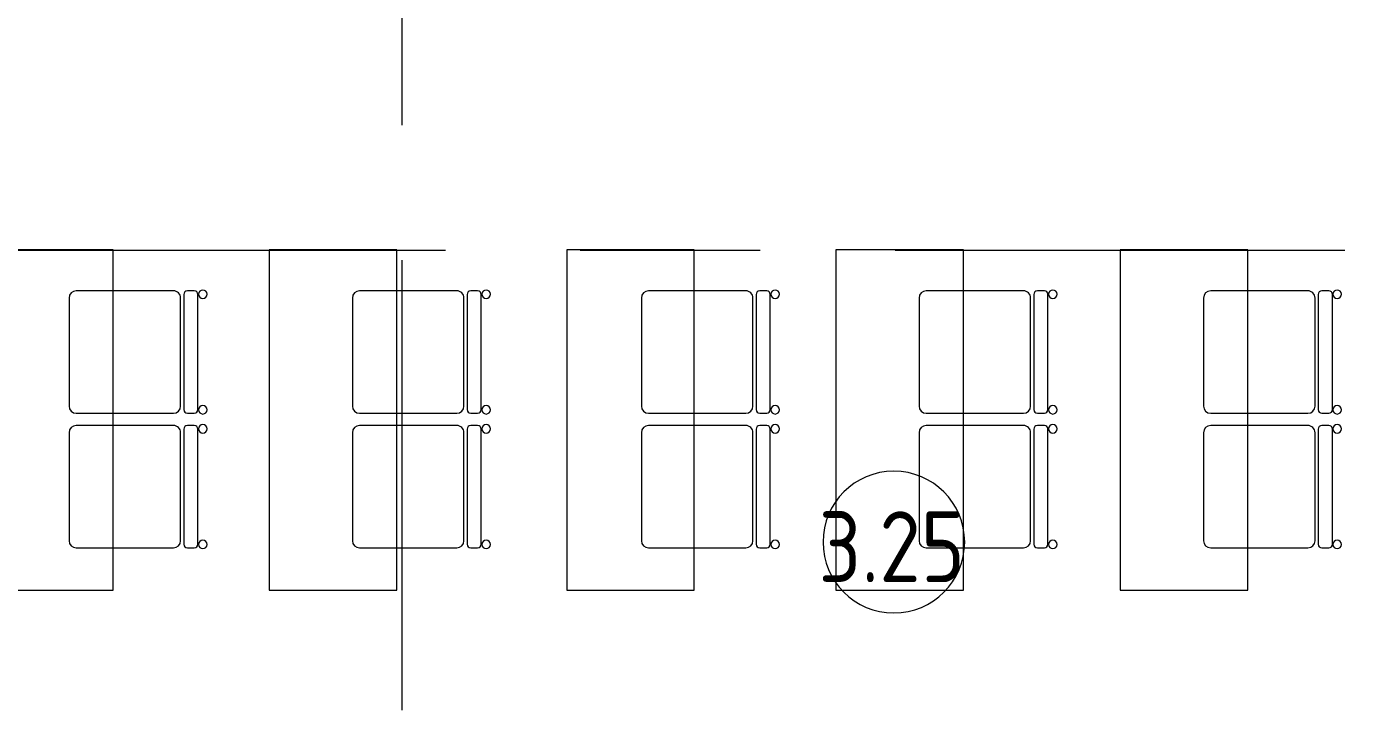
# Model space of a CAD drawing. Header units: millimetres. Extents: x 88814 to 144585, y -2434 to 12280.
# Drawn here: x 93335 to 98059, y 2002 to 4388 of the extents above; entities that cross this region are included whole.
import ezdxf

# ---------------------------------------------------------------- set-up
doc = ezdxf.new("R2010")
doc.units = ezdxf.units.MM
doc.linetypes.add('Осевая', pattern=[3175, 635, -476.25, 1587.5, -476.25])
for name, color, linetype, lineweight in [('A-AREA-IDEN', 7, 'Continuous', 9), ('Оси', 7, 'Continuous', 9), ('Оси-2', 7, 'Осевая', 9)]:
    doc.layers.add(name, color=color, linetype=linetype, lineweight=lineweight)
doc.layers.add('I-FURN-1', color=7, linetype='Continuous', lineweight=9, true_color=0xf0f0f0)
doc.styles.add('GOST Common', font='GOST_Common.ttf', dxfattribs={"width": 0.9, "height": 250})

# ---------------------------------------------------------------- blocks, each defined once
blk = doc.blocks.new('Стол базовый прямоугольный - 1_88-26291934-План разверток пом_3_25_ Этаж 3')
at = {"layer": 'I-FURN-1'}
for p, q in [((600, 225), (-600, 225)), ((-600, 225), (-600, -225)), ((600, -225), (600, 225)), ((-600, -225), (600, -225))]:
    blk.add_line(p, q, dxfattribs=at)
blk = doc.blocks.new('M_Стул-Breuer - 1_87-V5-План разверток пом_3_25_ Этаж 3')
at = {"layer": 'I-FURN-1'}
for p, q in [((190.5, 241.3), (-190.5, 241.3)), ((-215.9, 215.9), (-215.9, 85)), ((215.9, 85), (215.9, 215.9)), ((-215.9, 85), (-215.9, -127)), ((215.9, -127), (215.9, 85)), ((-215.9, -176.2), (-215.9, -200.8)), ((203.2, -163.5), (-203.2, -163.5)), ((-190.5, -152.4), (190.5, -152.4)), ((215.9, -200.8), (215.9, -176.2)), ((-203.2, -213.5), (203.2, -213.5))]:
    blk.add_line(p, q, dxfattribs=at)
for centre, radius, start, end in [((-190.5, 215.9), 25.4, 90, 180), ((190.5, 215.9), 25.4, 0, 90), ((-190.5, -127), 25.4, 180, 270), ((190.5, -127), 25.4, 270, 360), ((-203.2, -176.2), 12.7, 90, 180), ((203.2, -176.2), 12.7, 360, 90), ((-203.5, -230.6), 15.1, 360, 180), ((-203.5, -230.6), 15.1, 180, 360), ((-203.2, -200.8), 12.7, 180, 270), ((203.7, -230.6), 15.1, 360, 180), ((203.7, -230.6), 15.1, 180, 360), ((203.2, -200.8), 12.7, 270, 360)]:
    blk.add_arc(centre, radius, start, end, dxfattribs=at)
blk = doc.blocks.new('M_Стул-Breuer - 1_87-V6-План разверток пом_3_25_ Этаж 3')
at = {"layer": 'I-FURN-1'}
for p, q in [((190.5, 241.3), (-190.5, 241.3)), ((-215.9, 215.9), (-215.9, 55)), ((215.9, 55), (215.9, 215.9)), ((-215.9, 55), (-215.9, -127)), ((215.9, -127), (215.9, 55)), ((-215.9, -176.2), (-215.9, -200.8)), ((203.2, -163.5), (-203.2, -163.5)), ((-190.5, -152.4), (190.5, -152.4)), ((215.9, -200.8), (215.9, -176.2)), ((-203.2, -213.5), (203.2, -213.5))]:
    blk.add_line(p, q, dxfattribs=at)
for centre, radius, start, end in [((-190.5, 215.9), 25.4, 90, 180), ((190.5, 215.9), 25.4, 0, 90), ((-190.5, -127), 25.4, 180, 270), ((190.5, -127), 25.4, 270, 360), ((-203.2, -176.2), 12.7, 90, 180), ((203.2, -176.2), 12.7, 360, 90), ((-203.5, -230.6), 15.1, 360, 180), ((-203.5, -230.6), 15.1, 180, 360), ((-203.2, -200.8), 12.7, 180, 270), ((203.7, -230.6), 15.1, 360, 180), ((203.7, -230.6), 15.1, 180, 360), ((203.2, -200.8), 12.7, 270, 360)]:
    blk.add_arc(centre, radius, start, end, dxfattribs=at)
blk = doc.blocks.new('Марка_Помещения - Номер-25198446-План разверток пом_3_25_ Этаж 3')
at = {"layer": 'A-AREA-IDEN'}
for start, end in [(360, 180), (180, 360)]:
    blk.add_arc((0, 0), 2.5, start, end, dxfattribs=at)

msp = doc.modelspace()

# ---------------------------------------------------------------- linework, layer by layer
at = {"layer": 'Оси'}
msp.add_line((94660, 4274.4), (94660, 6774.4), dxfattribs=at)
at = {"layer": 'Оси-2'}
for p, q in [((94660, 865.7), (94660, 4274.4)), ((92113.6, 3600), (99197.8, 3600))]:
    msp.add_line(p, q, dxfattribs=at)

# ---------------------------------------------------------------- block references
at = {"layer": 'A-AREA-IDEN', "xscale": 99.99999999999993, "yscale": 99.99999999999993, "zscale": 99.99999999999993}
msp.add_blockref('Марка_Помещения - Номер-25198446-План разверток пом_3_25_ Этаж 3', (96395.1, 2570.4), dxfattribs=at)
at = {"layer": 'I-FURN-1'}
for name, p, rotation in [('Стол базовый прямоугольный - 1_88-26291934-План разверток пом_3_25_ Этаж 3', (93415.5, 3000.8), 90), ('Стол базовый прямоугольный - 1_88-26291934-План разверток пом_3_25_ Этаж 3', (94415.5, 3000.8), 90), ('Стол базовый прямоугольный - 1_88-26291934-План разверток пом_3_25_ Этаж 3', (95465.5, 3000.8), 90), ('Стол базовый прямоугольный - 1_88-26291934-План разверток пом_3_25_ Этаж 3', (96415.5, 3000.8), 90), ('Стол базовый прямоугольный - 1_88-26291934-План разверток пом_3_25_ Этаж 3', (97419.4, 3000.8), 90), ('M_Стул-Breuer - 1_87-V5-План разверток пом_3_25_ Этаж 3', (93725.5, 3240.8), 90.00000000000006), ('M_Стул-Breuer - 1_87-V5-План разверток пом_3_25_ Этаж 3', (94725.5, 3240.8), 90.00000000000006), ('M_Стул-Breuer - 1_87-V6-План разверток пом_3_25_ Этаж 3', (95745.5, 3240.8), 90.00000000000006), ('M_Стул-Breuer - 1_87-V5-План разверток пом_3_25_ Этаж 3', (96725.5, 3240.8), 90.00000000000006), ('M_Стул-Breuer - 1_87-V5-План разверток пом_3_25_ Этаж 3', (97729.4, 3240.8), 90.00000000000006), ('M_Стул-Breuer - 1_87-V5-План разверток пом_3_25_ Этаж 3', (93725.5, 2765.8), 90.00000000000006), ('M_Стул-Breuer - 1_87-V5-План разверток пом_3_25_ Этаж 3', (94725.5, 2765.8), 90.00000000000006), ('M_Стул-Breuer - 1_87-V6-План разверток пом_3_25_ Этаж 3', (95745.5, 2765.8), 90.00000000000006), ('M_Стул-Breuer - 1_87-V5-План разверток пом_3_25_ Этаж 3', (96725.5, 2765.8), 90.00000000000006), ('M_Стул-Breuer - 1_87-V5-План разверток пом_3_25_ Этаж 3', (97729.4, 2765.8), 90.00000000000006)]:
    msp.add_blockref(name, p, dxfattribs=dict(at, rotation=rotation))

# ---------------------------------------------------------------- texts
at = {"layer": 'A-AREA-IDEN', "insert": (96129.4, 2679), "char_height": 250, "width": 663.797, "attachment_point": 1, "style": 'GOST Common'}
msp.add_mtext('3.25', dxfattribs=at)

doc.saveas('drawing.dxf')
